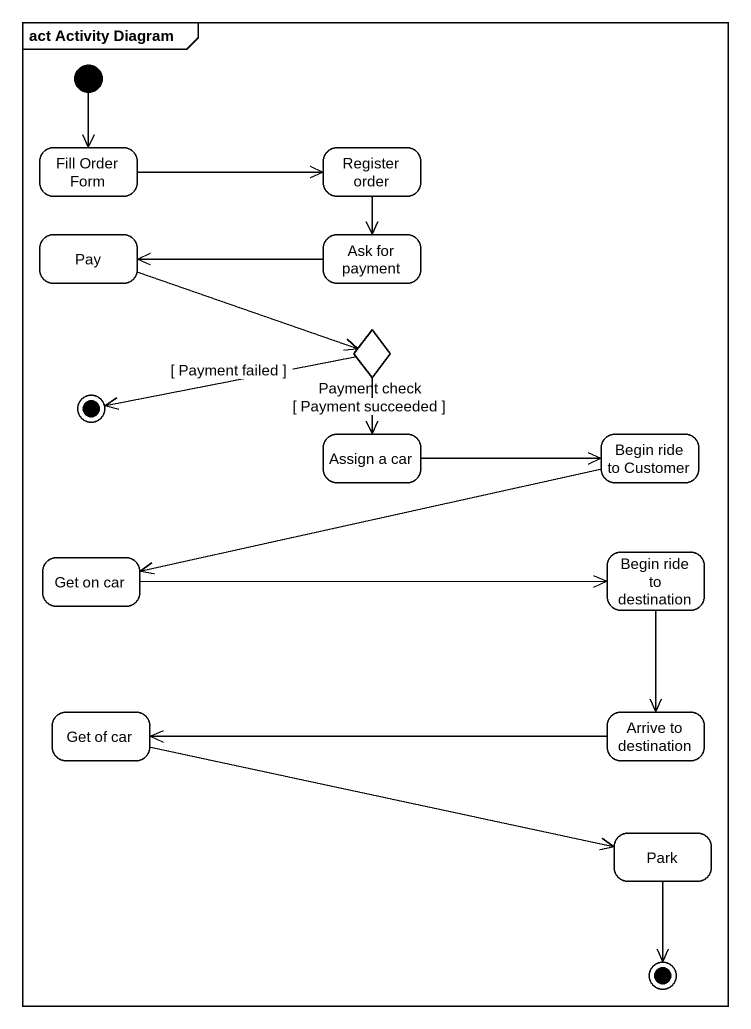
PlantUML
@startuml
mainframe act Activity Diagram
hide empty description
state "Fill Order Form" as Fill_Order_Form
state "Register order" as Register_order
state Pay
state "Ask for payment" as Ask_for_payment
state "Payment check" as Payment_check <<choice>>
state final1 <<end>>
state "Assign a car" as Assign_a_car
state "Begin ride to Customer" as Begin_ride_to_Customer
state "Get on car" as Get_on_car
state "Begin ride to destination" as Begin_ride_to_destination
state "Get of car" as Get_of_car
state "Arrive to destination" as Arrive_to_destination
state Park
state final2 <<end>>
[*] --> Fill_Order_Form
Fill_Order_Form -right-> Register_order
Register_order --> Ask_for_payment
Pay -right-> Payment_check
Ask_for_payment -left-> Pay
Payment_check -left-> final1 : [ Payment failed ]
Payment_check --> Assign_a_car : [ Payment succeeded ]
Assign_a_car -right-> Begin_ride_to_Customer
Begin_ride_to_Customer -left-> Get_on_car
Get_on_car -right-> Begin_ride_to_destination
Begin_ride_to_destination --> Arrive_to_destination
Get_of_car -right-> Park
Arrive_to_destination -left-> Get_of_car
Park --> final2
@enduml
